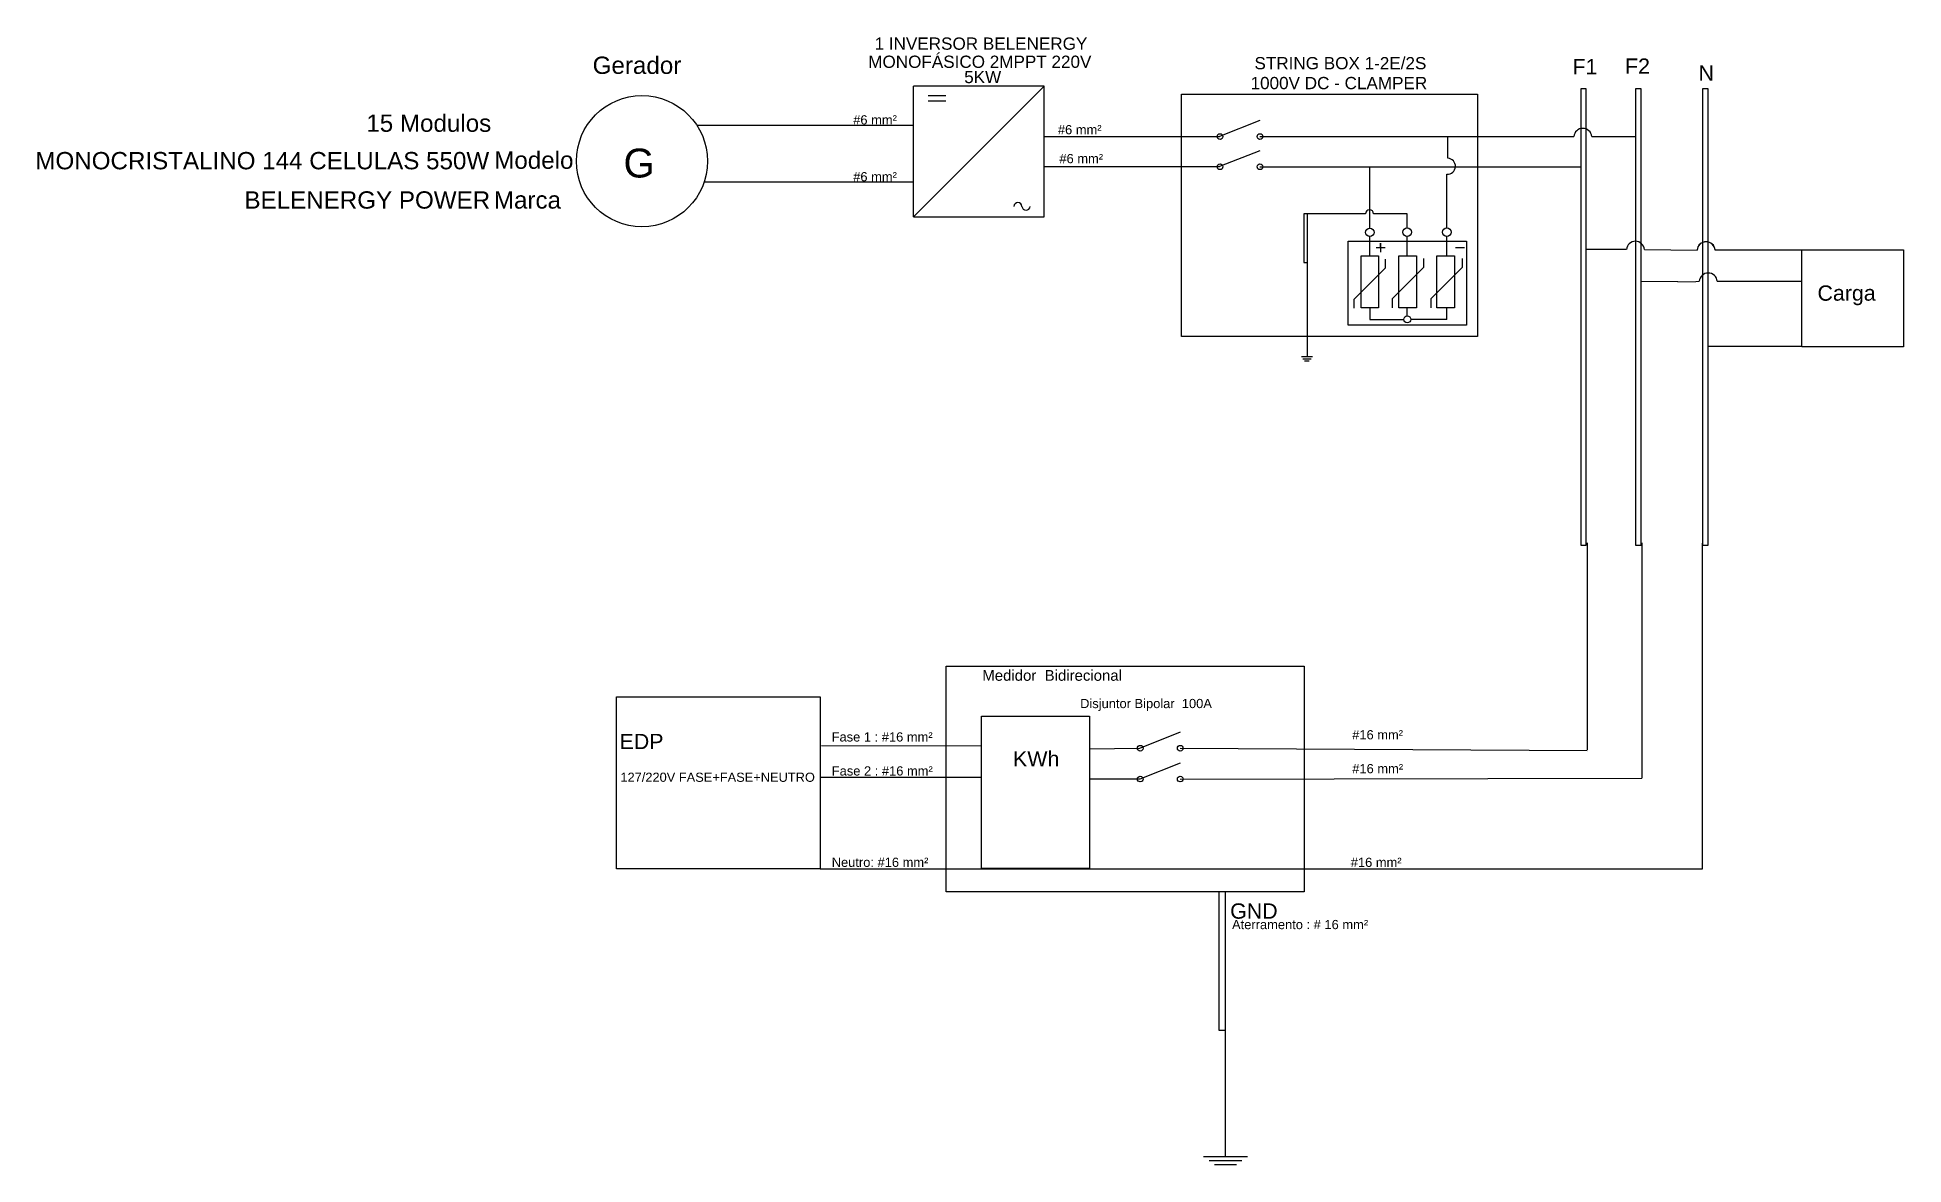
# Model space of a CAD drawing. Header units: millimetres. Extents: x 2425 to 31147, y 767 to 18114.
import ezdxf

# ---------------------------------------------------------------- set-up
doc = ezdxf.new("R2010")
doc.units = ezdxf.units.MM
doc.styles.add('arial', font='arial.ttf')
doc.styles.get("Standard").update_dxf_attribs({"font": 'arial.ttf'})

msp = doc.modelspace()

# ---------------------------------------------------------------- linework, layer by layer
for p, q in [((17920, 17362), (15908, 17362)), ((17920, 17362), (15908, 15354)), ((15908, 15352), (15908, 17362)), ((17920, 15352), (17920, 17362)), ((26178, 17320), (26178, 10300)), ((26262, 17320), (26178, 17320)), ((26262, 10300), (26262, 17320)), ((27021, 17320), (27021, 11419)), ((27105, 17320), (27021, 17320)), ((27021, 17320), (27021, 10300)), ((27105, 17320), (27021, 17320)), ((27105, 11419), (27105, 17320)), ((27105, 10300), (27105, 17320)), ((28051, 17319), (28051, 11417)), ((28136, 17319), (28051, 17319)), ((28051, 17319), (28051, 10298)), ((28136, 17319), (28051, 17319)), ((28136, 11417), (28136, 17319)), ((28136, 10298), (28136, 17319)), ((16135, 17219), (16404, 17219)), ((16135, 17136), (16404, 17136)), ((15908, 16758), (12576, 16758)), ((17920, 16586), (20616, 16586)), ((21241, 16586), (26070, 16586)), ((24134, 16253), (24134, 16586)), ((26348, 16586), (27021, 16586)), ((17920, 16125), (20616, 16125)), ((21241, 16123), (26178, 16123)), ((22931, 15178), (22931, 16123)), ((15908, 15883), (12685, 15883)), ((24118, 15180), (24118, 16006)), ((15908, 15352), (17920, 15352)), ((22931, 14750), (22931, 15048)), ((23508, 14750), (23508, 15048)), ((24118, 14750), (24118, 15048)), ((23170, 14700), (23170, 14563)), ((23756, 14708), (23756, 14571)), ((24352, 14708), (24352, 14571)), ((26878, 14847), (26262, 14847)), ((27158, 14847), (27968, 14839)), ((28245, 14842), (29513, 14842)), ((29513, 14842), (29581, 14842)), ((23170, 14563), (22687, 14080)), ((23756, 14571), (23273, 14088)), ((24352, 14571), (23868, 14088)), ((28278, 14364), (29237, 14364)), ((29237, 14364), (29581, 14364)), ((22687, 14080), (22687, 13944)), ((23273, 14088), (23273, 13951)), ((23868, 14088), (23868, 13951)), ((27673, 14354), (27103, 14357)), ((27673, 14354), (27951, 14358)), ((27951, 14358), (28001, 14360)), ((22931, 13951), (22931, 13774)), ((23508, 13827), (23508, 13951)), ((24118, 13774), (24118, 13951)), ((22931, 13774), (23455, 13774)), ((24118, 13774), (23560, 13774)), ((28136, 13363), (29581, 13363)), ((26178, 10300), (26262, 10300)), ((26276, 10333), (26276, 7151)), ((27021, 10300), (27105, 10300)), ((27119, 10333), (27119, 6715)), ((28049, 5320), (28053, 10332)), ((28051, 10298), (28136, 10298)), ((14476, 7211), (14471, 7211)), ((16957, 7207), (14491, 7211)), ((20014, 7422), (19389, 7172)), ((19390, 7172), (18612, 7161)), ((20014, 6947), (19392, 6700)), ((20014, 7175), (26276, 7139)), ((14476, 6724), (14471, 6724)), ((16957, 6723), (14476, 6724)), ((19392, 6700), (18617, 6701)), ((20014, 6701), (27119, 6715)), ((14471, 5320), (28049, 5320))]:
    msp.add_line(p, q)
at = {"color": 1}
for p, q in [((21241, 16832), (20616, 16586)), ((21241, 16369), (20616, 16125)), ((23098, 14878), (23098, 14946)), ((23098, 14946), (23098, 14878)), ((23028, 14878), (23165, 14878)), ((23098, 14878), (23098, 14810))]:
    msp.add_line(p, q, dxfattribs=at)
at = {"color": 3}
for p, q in [((21965, 15399), (21915, 15399)), ((21915, 15399), (21915, 14649)), ((22865, 15399), (21965, 15399)), ((21965, 15399), (21965, 13202)), ((23508, 15399), (22990, 15399)), ((23508, 15180), (23508, 15399)), ((21915, 14649), (21965, 14649)), ((21880, 13202), (22047, 13202)), ((21903, 13169), (22027, 13169)), ((21928, 13134), (21999, 13134)), ((20610, 4968), (20610, 2836)), ((20711, 2836), (20711, 4968)), ((20610, 2836), (20711, 2836)), ((20711, 894), (20711, 2836)), ((21048, 885), (20374, 885)), ((20964, 826), (20458, 826)), ((20880, 767), (20543, 767))]:
    msp.add_line(p, q, dxfattribs=at)
at = {"color": 18, "true_color": 0x000000}
msp.add_line((24251, 14878), (24387, 14878), dxfattribs=at)
for points in [[(20031, 17240), (24587, 17240), (24587, 13512), (20031, 13512)], [(22598, 14979), (24419, 14979), (24419, 13686), (22598, 13686)], [(22797, 14750), (23066, 14750), (23066, 13951), (22797, 13951)], [(23380, 14750), (23649, 14750), (23649, 13951), (23380, 13951)], [(23963, 14750), (24232, 14750), (24232, 13951), (23963, 13951)], [(29581, 14842), (31147, 14842), (31147, 13350), (29581, 13350)], [(16409, 8438), (21923, 8438), (21923, 4967), (16409, 4967)], [(11339, 7966), (14471, 7966), (14471, 5320), (11339, 5320)], [(16957, 7669), (18617, 7669), (18617, 5322), (16957, 5322)]]:
    msp.add_lwpolyline(points, close=True)
for centre, radius in [((11730, 16208), 1009), ((22932, 15113), 64.8), ((23506, 15114), 66.2), ((24116, 15114), 66.2), ((23508, 13774), 52.5), ((19398, 7175), 44), ((20014, 7175), 44), ((19398, 6701), 44), ((20014, 6701), 44)]:
    msp.add_circle(centre, radius)
at = {"color": 1}
for centre in [(20626, 16586), (21241, 16586), (20626, 16123), (21241, 16123)]:
    msp.add_circle(centre, 44, dxfattribs=at)
for centre, radius, start, end in [((26209, 16574), 139, 4.8424, 175.1498), ((24126, 16130), 123, 266.6155, 86.6155), ((17515, 15507), 63.4, 3.9499, 176.0501), ((17641, 15516), 63.4, 183.9499, 356.0501), ((27019, 14836), 139, 4.8257, 175.1743), ((28107, 14830), 139, 4.8263, 175.1497), ((28106, 14827), 139, 4.8263, 175.1497), ((28140, 14348), 139, 4.8263, 175.1497)]:
    msp.add_arc(centre, radius, start, end)
at = {"color": 3}
msp.add_arc((22927, 15398), 62.3, 1.3798, 178.6202, dxfattribs=at)

# ---------------------------------------------------------------- texts
for s, height, p in [('1 INVERSOR BELENERGY', 188.29, (15310, 17923)), ('MONOFÁSICO 2MPPT 220V', 188.29, (15212, 17644)), ('STRING BOX 1-2E/2S', 188.29, (21156, 17622)), ('5KW', 188.3, (16689, 17409)), ('F1', 235.4, (26050, 17544)), ('F2', 235.4, (26859, 17553)), ('N', 235, (27991, 17448)), ('1000V DC - CLAMPER', 188.29, (21096, 17316)), ('#6 mm²', 142, (14981, 16773)), ('#6 mm²', 142, (18131, 16622)), ('G', 444, (11445, 15957)), ('#6 mm²', 142, (18154, 16177)), ('#6 mm²', 142, (14981, 15898)), ('Carga', 235.4, (29821, 14061)), ('Medidor  Bidirecional', 164.76, (16968, 8213)), ('Disjuntor Bipolar  100A', 141.98, (18473, 7792)), ('EDP', 235.4, (11385, 7161)), ('Fase 1 : #16 mm²', 141.98, (14649, 7278)), ('#16 mm²', 142, (22660, 7311)), ('Fase 2 : #16 mm²', 141.98, (14651, 6755)), ('KWh', 235.4, (17441, 6894)), ('#16 mm²', 142, (22661, 6790)), ('127/220V FASE+FASE+NEUTRO', 141.22, (11398, 6658)), ('Neutro: #16 mm²', 141.98, (14650, 5349)), ('#16 mm²', 142, (22638, 5348)), ('GND', 235.4, (20782, 4552)), ('Aterramento : # 16 mm²', 141.98, (20811, 4391))]:
    msp.add_text(s, height=height).set_placement(p)
at = {"style": 'arial'}
for s, p in [('Gerador ', (10971, 17551)), ('Modelo', (9456, 16091)), ('Marca', (9451, 15478))]:
    msp.add_text(s, height=266.2, dxfattribs=at).set_placement(p)
at = {"color": 2, "style": 'arial'}
for s, height, p in [('15 Modulos', 266.2, (7488, 16660)), ('MONOCRISTALINO 144 CELULAS 550W', 266.22, (2394, 16083)), ('BELENERGY POWER', 266.22, (5612, 15478))]:
    msp.add_text(s, height=height, dxfattribs=at).set_placement(p)

doc.saveas('drawing.dxf')
